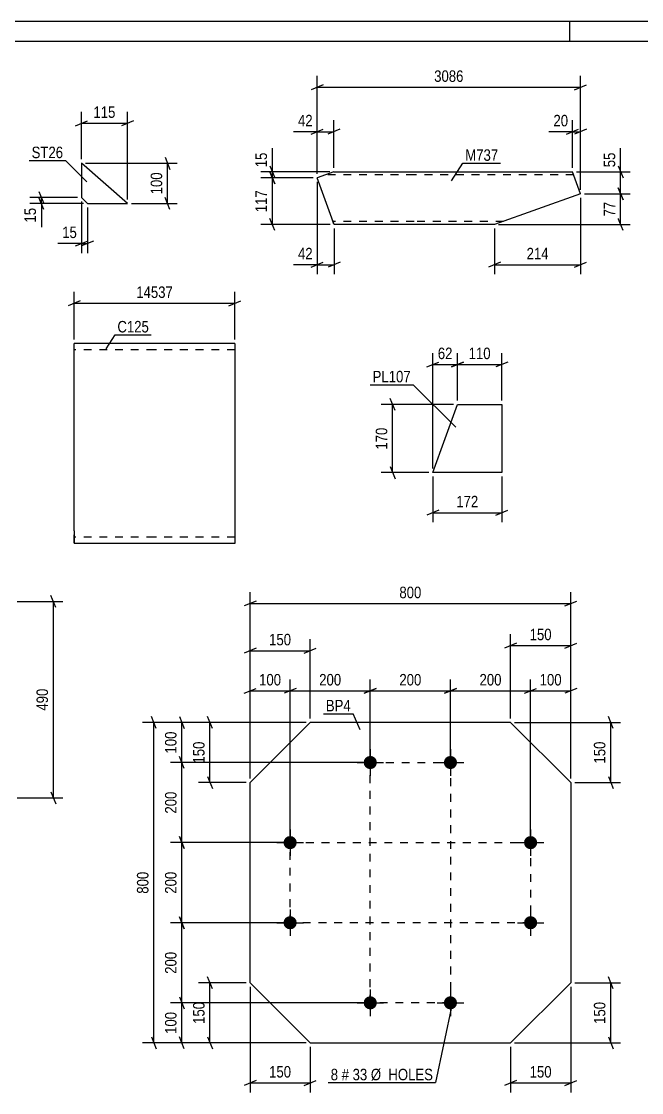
# Model space of a CAD drawing. Header units: millimetres. Extents: x 0 to 594, y 0 to 420.
# Drawn here: x 247.1 to 401.9, y 152.6 to 420 of the extents above; entities that cross this region are included whole.
import ezdxf

# ---------------------------------------------------------------- set-up
doc = ezdxf.new("R2010")
doc.units = ezdxf.units.MM
doc.linetypes.add('DXK_LINE_DOT2', pattern=[3.9198, 1.9599, -1.9599])
doc.styles.add('Arial Narrow', font='ARIALN.TTF', dxfattribs={"height": 0.2})

# ---------------------------------------------------------------- blocks, each defined once
blk = doc.blocks.new('Unknown-284930103-1131 - 20256')
at = {"color": 5, "linetype": 'Continuous'}
for p, q in [((594, 420), (0, 420)), ((384, 415), (384, 420)), ((589, 415), (5, 415))]:
    blk.add_line(p, q, dxfattribs=at)
blk = doc.blocks.new('Part-284930103-3338 - 3322')
at = {"color": 2, "linetype": 'Continuous'}
for p, q in [((304.18, 229.97), (319.18, 244.97)), ((369.18, 244.97), (319.18, 244.97)), ((369.18, 244.97), (384.18, 229.97)), ((304.18, 179.97), (304.18, 229.97)), ((384.18, 229.97), (384.18, 179.97)), ((304.18, 179.97), (319.18, 164.97)), ((384.18, 179.97), (369.18, 164.97)), ((319.18, 164.97), (369.18, 164.97))]:
    blk.add_line(p, q, dxfattribs=at)
blk = doc.blocks.new('Bolt-284930103-3371 - 3322')
at = {"linetype": 'Continuous'}
for points in [[(334.18, 236.62, -1), (334.18, 233.32, -1)], [(354.18, 236.62, -1), (354.18, 233.32, -1)], [(314.18, 216.62, -1), (314.18, 213.32, -1)], [(374.18, 216.62, -1), (374.18, 213.32, -1)], [(314.18, 196.62, -1), (314.18, 193.32, -1)], [(374.18, 196.62, -1), (374.18, 193.32, -1)], [(334.18, 176.62, -1), (334.18, 173.32, -1)], [(354.18, 176.62, -1), (354.18, 173.32, -1)]]:
    blk.add_hatch(color=1, dxfattribs=at).paths.add_polyline_path(points)
at = {"color": 1, "linetype": 'Continuous'}
for p, q in [((334.18, 238.27), (334.18, 231.67)), ((354.18, 238.27), (354.18, 231.67)), ((330.88, 234.97), (337.48, 234.97)), ((350.88, 234.97), (357.48, 234.97)), ((314.18, 218.27), (314.18, 211.67)), ((374.18, 218.27), (374.18, 211.67)), ((310.88, 214.97), (317.48, 214.97)), ((370.88, 214.97), (377.48, 214.97)), ((314.18, 198.27), (314.18, 191.67)), ((374.18, 198.27), (374.18, 191.67)), ((310.88, 194.97), (317.48, 194.97)), ((370.88, 194.97), (377.48, 194.97)), ((334.18, 178.27), (334.18, 171.67)), ((354.18, 178.27), (354.18, 171.67)), ((330.88, 174.97), (337.48, 174.97)), ((350.88, 174.97), (357.48, 174.97))]:
    blk.add_line(p, q, dxfattribs=at)
blk = doc.blocks.new('Part-284930103-8645 - 8637')
at = {"color": 2, "linetype": 'Continuous'}
for p, q in [((280.31, 339.62), (260.31, 339.62)), ((260.31, 292.82), (260.31, 339.62)), ((300.41, 339.62), (280.41, 339.62)), ((300.41, 339.62), (300.41, 289.62)), ((260.31, 292.82), (260.31, 289.62)), ((280.31, 289.62), (260.31, 289.62)), ((300.41, 289.62), (280.41, 289.62))]:
    blk.add_line(p, q, dxfattribs=at)
at = {"color": 7, "linetype": 'DXK_LINE_DOT2'}
for p, q in [((280.31, 338.02), (260.31, 338.02)), ((300.41, 338.02), (280.41, 338.02)), ((260.31, 289.86), (260.31, 292.82)), ((280.31, 291.22), (260.31, 291.22)), ((300.41, 291.22), (280.41, 291.22))]:
    blk.add_line(p, q, dxfattribs=at)
blk = doc.blocks.new('Part-284930103-1346 - 1330')
at = {"color": 2, "linetype": 'Continuous'}
for p, q in [((325.11, 382.46), (320.93, 380.95)), ((325.11, 382.46), (345.11, 382.46)), ((345.21, 382.46), (384.66, 382.46)), ((386.64, 376.99), (384.66, 382.46)), ((324.56, 370.86), (320.93, 380.95)), ((386.64, 376.99), (365.21, 369.26)), ((325.14, 369.26), (324.56, 370.86)), ((345.11, 369.26), (325.14, 369.26)), ((365.21, 369.26), (345.21, 369.26))]:
    blk.add_line(p, q, dxfattribs=at)
at = {"color": 7, "linetype": 'DXK_LINE_DOT2'}
for p, q in [((320.96, 380.86), (320.93, 380.95)), ((320.96, 380.86), (320.93, 380.95)), ((345.11, 381.66), (322.9, 381.66)), ((384.95, 381.66), (345.21, 381.66)), ((325.1, 369.39), (324.56, 370.86)), ((345.11, 370.06), (324.85, 370.06)), ((367.43, 370.06), (345.21, 370.06))]:
    blk.add_line(p, q, dxfattribs=at)
blk = doc.blocks.new('Part-284930103-1281 - 1265')
at = {"color": 2, "linetype": 'Continuous'}
for p, q in [((262.11, 384.57), (262.11, 376.07)), ((273.61, 374.57), (262.11, 384.57)), ((262.11, 376.07), (263.61, 374.57)), ((263.61, 374.57), (273.61, 374.57))]:
    blk.add_line(p, q, dxfattribs=at)
blk = doc.blocks.new('Part-284930103-2610 - 2594')
at = {"color": 2, "linetype": 'Continuous'}
for p, q in [((349.76, 307.34), (355.95, 324.34)), ((355.95, 324.34), (366.98, 324.34)), ((366.98, 324.34), (366.98, 307.34)), ((366.98, 307.34), (349.76, 307.34))]:
    blk.add_line(p, q, dxfattribs=at)
blk = doc.blocks.new('Rectangle-284930103-13675 - 3322')
at = {"color": 1, "linetype": 'DXK_LINE_DOT2'}
blk.add_lwpolyline([(334.18, 234.97), (354.18, 234.97), (354.18, 174.97), (334.18, 174.97), (334.18, 234.97)], close=True, dxfattribs=at)
blk = doc.blocks.new('Rectangle-284930103-13685 - 3322')
at = {"color": 1, "linetype": 'DXK_LINE_DOT2'}
blk.add_lwpolyline([(314.18, 214.97), (374.18, 214.97), (374.18, 194.97), (314.18, 194.97), (314.18, 214.97)], close=True, dxfattribs=at)
blk = doc.blocks.new('StraightDimension-284930103-3532 - 3322')
at = {"color": 7, "linetype": 'Continuous'}
for p, q in [((314.18, 215.97), (314.18, 255.71)), ((334.18, 235.97), (334.18, 255.71)), ((315.68, 253.46), (312.68, 252.26)), ((314.18, 252.86), (334.18, 252.86)), ((332.68, 252.26), (335.68, 253.46))]:
    blk.add_line(p, q, dxfattribs=at)
at = {"color": 0}
blk.add_wipeout([(327.52, 253.61), (327.52, 257.81), (320.84, 257.81), (320.84, 253.61)], dxfattribs=at)
at = {"color": 3, "style": 'Arial Narrow'}
blk.add_text('200', height=2.863, dxfattribs=at).set_placement((321.44, 254.21))
blk = doc.blocks.new('StraightDimension-284930103-3530 - 3322')
at = {"color": 7, "linetype": 'Continuous'}
for p, q in [((334.18, 235.97), (334.18, 255.71)), ((354.18, 235.97), (354.18, 255.71)), ((335.68, 253.46), (332.68, 252.26)), ((334.18, 252.86), (354.18, 252.86)), ((352.68, 252.26), (355.68, 253.46))]:
    blk.add_line(p, q, dxfattribs=at)
at = {"color": 0}
blk.add_wipeout([(347.52, 253.61), (347.52, 257.81), (340.84, 257.81), (340.84, 253.61)], dxfattribs=at)
at = {"color": 3, "style": 'Arial Narrow'}
blk.add_text('200', height=2.863, dxfattribs=at).set_placement((341.44, 254.21))
blk = doc.blocks.new('StraightDimension-284930103-3583 - 3322')
at = {"color": 7, "linetype": 'Continuous'}
for p, q in [((280.78, 243.47), (279.58, 246.47)), ((318.18, 244.97), (277.33, 244.97)), ((280.18, 164.97), (280.18, 244.97)), ((279.58, 166.47), (280.78, 163.47)), ((318.18, 164.97), (277.33, 164.97))]:
    blk.add_line(p, q, dxfattribs=at)
at = {"color": 0}
blk.add_wipeout([(279.43, 208.31), (275.23, 208.31), (275.23, 201.62), (279.43, 201.62)], dxfattribs=at)
at = {"color": 3, "style": 'Arial Narrow'}
blk.add_text('800', height=2.863, rotation=90.0002, dxfattribs=at).set_placement((278.83, 202.22))
blk = doc.blocks.new('StraightDimension-284930103-3391 - 3322')
at = {"color": 7, "linetype": 'Continuous'}
for p, q in [((304.18, 178.97), (304.18, 152.57)), ((319.18, 163.97), (319.18, 152.57)), ((305.68, 155.57), (302.68, 154.37)), ((317.68, 154.37), (320.68, 155.57)), ((304.18, 154.97), (319.18, 154.97))]:
    blk.add_line(p, q, dxfattribs=at)
at = {"color": 0}
blk.add_wipeout([(315.02, 155.72), (315.02, 159.92), (308.34, 159.92), (308.34, 155.72)], dxfattribs=at)
at = {"color": 3, "style": 'Arial Narrow'}
blk.add_text('150', height=2.863, dxfattribs=at).set_placement((308.94, 156.32))
blk = doc.blocks.new('StraightDimension-284930103-3427 - 3322')
at = {"color": 7, "linetype": 'Continuous'}
for p, q in [((304.18, 230.97), (304.18, 265.73)), ((319.18, 245.97), (319.18, 265.73)), ((305.68, 263.48), (302.68, 262.28)), ((304.18, 262.88), (319.18, 262.88)), ((317.68, 262.28), (320.68, 263.48))]:
    blk.add_line(p, q, dxfattribs=at)
at = {"color": 0}
blk.add_wipeout([(315.02, 263.63), (315.02, 267.83), (308.34, 267.83), (308.34, 263.63)], dxfattribs=at)
at = {"color": 3, "style": 'Arial Narrow'}
blk.add_text('150', height=2.863, dxfattribs=at).set_placement((308.94, 264.23))
blk = doc.blocks.new('StraightDimension-284930103-3373 - 3322')
at = {"color": 7, "linetype": 'Continuous'}
for p, q in [((384.18, 178.97), (384.18, 152.57)), ((369.18, 163.97), (369.18, 152.57)), ((370.68, 155.57), (367.68, 154.37)), ((382.68, 154.37), (385.68, 155.57)), ((369.18, 154.97), (384.18, 154.97))]:
    blk.add_line(p, q, dxfattribs=at)
at = {"color": 0}
blk.add_wipeout([(380.02, 155.72), (380.02, 159.92), (373.34, 159.92), (373.34, 155.72)], dxfattribs=at)
at = {"color": 3, "style": 'Arial Narrow'}
blk.add_text('150', height=2.863, dxfattribs=at).set_placement((373.94, 156.32))
blk = doc.blocks.new('StraightDimension-284930103-3409 - 3322')
at = {"color": 7, "linetype": 'Continuous'}
for p, q in [((369.18, 245.97), (369.18, 267.01)), ((384.18, 230.97), (384.18, 267.01)), ((370.68, 264.76), (367.68, 263.56)), ((369.18, 264.16), (384.18, 264.16)), ((382.68, 263.56), (385.68, 264.76))]:
    blk.add_line(p, q, dxfattribs=at)
at = {"color": 0}
blk.add_wipeout([(380.02, 264.91), (380.02, 269.11), (373.34, 269.11), (373.34, 264.91)], dxfattribs=at)
at = {"color": 3, "style": 'Arial Narrow'}
blk.add_text('150', height=2.863, dxfattribs=at).set_placement((373.94, 265.51))
blk = doc.blocks.new('StraightDimension-284930103-3445 - 3322')
at = {"color": 7, "linetype": 'Continuous'}
for p, q in [((394.78, 243.47), (393.58, 246.47)), ((370.18, 244.97), (396.58, 244.97)), ((394.18, 229.97), (394.18, 244.97)), ((393.58, 231.47), (394.78, 228.47)), ((385.18, 229.97), (396.58, 229.97))]:
    blk.add_line(p, q, dxfattribs=at)
at = {"color": 0}
blk.add_wipeout([(393.43, 240.81), (389.23, 240.81), (389.23, 234.12), (393.43, 234.12)], dxfattribs=at)
at = {"color": 3, "style": 'Arial Narrow'}
blk.add_text('150', height=2.863, rotation=90.0002, dxfattribs=at).set_placement((392.83, 234.72))
blk = doc.blocks.new('StraightDimension-284930103-3528 - 3322')
at = {"color": 7, "linetype": 'Continuous'}
for p, q in [((354.18, 235.97), (354.18, 255.71)), ((374.18, 215.97), (374.18, 255.71)), ((355.68, 253.46), (352.68, 252.26)), ((354.18, 252.86), (374.18, 252.86)), ((372.68, 252.26), (375.68, 253.46))]:
    blk.add_line(p, q, dxfattribs=at)
at = {"color": 0}
blk.add_wipeout([(367.52, 253.61), (367.52, 257.81), (360.84, 257.81), (360.84, 253.61)], dxfattribs=at)
at = {"color": 3, "style": 'Arial Narrow'}
blk.add_text('200', height=2.863, dxfattribs=at).set_placement((361.44, 254.21))
blk = doc.blocks.new('StraightDimension-284930103-3464 - 3322')
at = {"color": 7, "linetype": 'Continuous'}
for p, q in [((385.18, 179.97), (396.58, 179.97)), ((394.78, 178.47), (393.58, 181.47)), ((394.18, 164.97), (394.18, 179.97)), ((393.58, 166.47), (394.78, 163.47)), ((370.18, 164.97), (396.58, 164.97))]:
    blk.add_line(p, q, dxfattribs=at)
at = {"color": 0}
blk.add_wipeout([(393.43, 175.81), (389.23, 175.81), (389.23, 169.12), (393.43, 169.12)], dxfattribs=at)
at = {"color": 3, "style": 'Arial Narrow'}
blk.add_text('150', height=2.863, rotation=90.0002, dxfattribs=at).set_placement((392.83, 169.72))
blk = doc.blocks.new('StraightDimension-284930103-3482 - 3322')
at = {"color": 7, "linetype": 'Continuous'}
for p, q in [((294.78, 243.47), (293.58, 246.47)), ((318.18, 244.97), (291.33, 244.97)), ((294.18, 229.97), (294.18, 244.97)), ((293.58, 231.47), (294.78, 228.47)), ((303.18, 229.97), (291.33, 229.97))]:
    blk.add_line(p, q, dxfattribs=at)
at = {"color": 0}
blk.add_wipeout([(293.43, 240.81), (289.23, 240.81), (289.23, 234.12), (293.43, 234.12)], dxfattribs=at)
at = {"color": 3, "style": 'Arial Narrow'}
blk.add_text('150', height=2.863, rotation=90.0002, dxfattribs=at).set_placement((292.83, 234.72))
blk = doc.blocks.new('StraightDimension-284930103-3500 - 3322')
at = {"color": 7, "linetype": 'Continuous'}
for p, q in [((303.18, 179.97), (291.33, 179.97)), ((294.78, 178.47), (293.58, 181.47)), ((294.18, 164.97), (294.18, 179.97)), ((293.58, 166.47), (294.78, 163.47)), ((318.18, 164.97), (291.33, 164.97))]:
    blk.add_line(p, q, dxfattribs=at)
at = {"color": 0}
blk.add_wipeout([(293.43, 175.81), (289.23, 175.81), (289.23, 169.12), (293.43, 169.12)], dxfattribs=at)
at = {"color": 3, "style": 'Arial Narrow'}
blk.add_text('150', height=2.863, rotation=90.0002, dxfattribs=at).set_placement((292.83, 169.72))
blk = doc.blocks.new('StraightDimension-284930103-3518 - 3322')
at = {"color": 7, "linetype": 'Continuous'}
for p, q in [((374.18, 215.97), (374.18, 255.71)), ((384.18, 230.97), (384.18, 255.71)), ((372.68, 252.26), (375.68, 253.46)), ((374.18, 252.86), (384.18, 252.86)), ((385.68, 253.46), (382.68, 252.26))]:
    blk.add_line(p, q, dxfattribs=at)
at = {"color": 0}
blk.add_wipeout([(382.52, 253.61), (382.52, 257.81), (375.84, 257.81), (375.84, 253.61)], dxfattribs=at)
at = {"color": 3, "style": 'Arial Narrow'}
blk.add_text('100', height=2.863, dxfattribs=at).set_placement((376.44, 254.21))
blk = doc.blocks.new('StraightDimension-284930103-3534 - 3322')
at = {"color": 7, "linetype": 'Continuous'}
for p, q in [((304.18, 230.97), (304.18, 255.71)), ((314.18, 215.97), (314.18, 255.71)), ((302.68, 252.26), (305.68, 253.46)), ((304.18, 252.86), (314.18, 252.86)), ((315.68, 253.46), (312.68, 252.26))]:
    blk.add_line(p, q, dxfattribs=at)
at = {"color": 0}
blk.add_wipeout([(312.52, 253.61), (312.52, 257.81), (305.84, 257.81), (305.84, 253.61)], dxfattribs=at)
at = {"color": 3, "style": 'Arial Narrow'}
blk.add_text('100', height=2.863, dxfattribs=at).set_placement((306.44, 254.21))
blk = doc.blocks.new('StraightDimension-284930103-3545 - 3322')
at = {"color": 7, "linetype": 'Continuous'}
for p, q in [((304.18, 230.97), (304.18, 277.5)), ((384.18, 230.97), (384.18, 277.5)), ((305.68, 275.25), (302.68, 274.05)), ((304.18, 274.65), (384.18, 274.65)), ((382.68, 274.05), (385.68, 275.25))]:
    blk.add_line(p, q, dxfattribs=at)
at = {"color": 0}
blk.add_wipeout([(347.52, 275.4), (347.52, 279.6), (340.84, 279.6), (340.84, 275.4)], dxfattribs=at)
at = {"color": 3, "style": 'Arial Narrow'}
blk.add_text('800', height=2.863, dxfattribs=at).set_placement((341.44, 276))
blk = doc.blocks.new('StraightDimension-284930103-3556 - 3322')
at = {"color": 7, "linetype": 'Continuous'}
for p, q in [((287.78, 193.47), (286.58, 196.47)), ((313.18, 194.97), (284.33, 194.97)), ((287.18, 174.97), (287.18, 194.97)), ((333.18, 174.97), (284.33, 174.97)), ((286.58, 176.47), (287.78, 173.47))]:
    blk.add_line(p, q, dxfattribs=at)
at = {"color": 0}
blk.add_wipeout([(286.43, 188.31), (282.23, 188.31), (282.23, 181.62), (286.43, 181.62)], dxfattribs=at)
at = {"color": 3, "style": 'Arial Narrow'}
blk.add_text('200', height=2.863, rotation=90.0002, dxfattribs=at).set_placement((285.83, 182.22))
blk = doc.blocks.new('StraightDimension-284930103-3558 - 3322')
at = {"color": 7, "linetype": 'Continuous'}
for p, q in [((333.18, 174.97), (284.33, 174.97)), ((286.58, 176.47), (287.78, 173.47)), ((287.18, 164.97), (287.18, 174.97)), ((287.78, 163.47), (286.58, 166.47)), ((318.18, 164.97), (284.33, 164.97))]:
    blk.add_line(p, q, dxfattribs=at)
at = {"color": 0}
blk.add_wipeout([(286.43, 173.31), (282.23, 173.31), (282.23, 166.62), (286.43, 166.62)], dxfattribs=at)
at = {"color": 3, "style": 'Arial Narrow'}
blk.add_text('100', height=2.863, rotation=90.0002, dxfattribs=at).set_placement((285.83, 167.22))
blk = doc.blocks.new('StraightDimension-284930103-3568 - 3322')
at = {"color": 7, "linetype": 'Continuous'}
for p, q in [((313.18, 214.97), (284.33, 214.97)), ((287.78, 213.47), (286.58, 216.47)), ((287.18, 194.97), (287.18, 214.97)), ((286.58, 196.47), (287.78, 193.47)), ((313.18, 194.97), (284.33, 194.97))]:
    blk.add_line(p, q, dxfattribs=at)
at = {"color": 0}
blk.add_wipeout([(286.43, 208.31), (282.23, 208.31), (282.23, 201.62), (286.43, 201.62)], dxfattribs=at)
at = {"color": 3, "style": 'Arial Narrow'}
blk.add_text('200', height=2.863, rotation=90.0002, dxfattribs=at).set_placement((285.83, 202.22))
blk = doc.blocks.new('StraightDimension-284930103-3570 - 3322')
at = {"color": 7, "linetype": 'Continuous'}
for p, q in [((287.78, 233.47), (286.58, 236.47)), ((333.18, 234.97), (284.33, 234.97)), ((287.18, 214.97), (287.18, 234.97)), ((313.18, 214.97), (284.33, 214.97)), ((286.58, 216.47), (287.78, 213.47))]:
    blk.add_line(p, q, dxfattribs=at)
at = {"color": 0}
blk.add_wipeout([(286.43, 228.31), (282.23, 228.31), (282.23, 221.62), (286.43, 221.62)], dxfattribs=at)
at = {"color": 3, "style": 'Arial Narrow'}
blk.add_text('200', height=2.863, rotation=90.0002, dxfattribs=at).set_placement((285.83, 222.22))
blk = doc.blocks.new('StraightDimension-284930103-3572 - 3322')
at = {"color": 7, "linetype": 'Continuous'}
for p, q in [((286.58, 246.47), (287.78, 243.47)), ((318.18, 244.97), (284.33, 244.97)), ((287.18, 234.97), (287.18, 244.97)), ((287.78, 233.47), (286.58, 236.47)), ((333.18, 234.97), (284.33, 234.97))]:
    blk.add_line(p, q, dxfattribs=at)
at = {"color": 0}
blk.add_wipeout([(286.43, 243.31), (282.23, 243.31), (282.23, 236.62), (286.43, 236.62)], dxfattribs=at)
at = {"color": 3, "style": 'Arial Narrow'}
blk.add_text('100', height=2.863, rotation=90.0002, dxfattribs=at).set_placement((285.83, 237.22))
blk = doc.blocks.new('StraightDimension-284930103-8648 - 8637')
at = {"color": 7, "linetype": 'Continuous'}
for p, q in [((260.31, 340.62), (260.31, 352.47)), ((300.41, 340.62), (300.41, 352.47)), ((261.81, 350.22), (258.81, 349.02)), ((260.31, 349.62), (300.41, 349.62)), ((298.91, 349.02), (301.91, 350.22))]:
    blk.add_line(p, q, dxfattribs=at)
at = {"color": 0}
blk.add_wipeout([(285.53, 350.37), (285.53, 354.57), (275.19, 354.57), (275.19, 350.37)], dxfattribs=at)
at = {"color": 3, "style": 'Arial Narrow'}
blk.add_text('14537', height=2.863, dxfattribs=at).set_placement((275.79, 350.97))
blk = doc.blocks.new('StraightDimension-284930103-1450 - 1330')
at = {"color": 7, "linetype": 'Continuous'}
for p, q in [((396.04, 378.49), (397.24, 375.49)), ((387.64, 376.99), (399.04, 376.99)), ((396.64, 369.26), (396.64, 376.99)), ((366.21, 369.26), (399.04, 369.26)), ((397.24, 367.76), (396.04, 370.76))]:
    blk.add_line(p, q, dxfattribs=at)
at = {"color": 0}
blk.add_wipeout([(395.89, 375.55), (391.69, 375.55), (391.69, 370.7), (395.89, 370.7)], dxfattribs=at)
at = {"color": 3, "style": 'Arial Narrow'}
blk.add_text('77', height=2.863, rotation=90.0002, dxfattribs=at).set_placement((395.29, 371.3))
blk = doc.blocks.new('StraightDimension-284930103-1373 - 1330')
at = {"color": 7, "linetype": 'Continuous'}
for p, q in [((320.93, 379.95), (320.93, 356.86)), ((325.14, 368.26), (325.14, 356.86)), ((319.43, 358.66), (322.43, 359.86)), ((320.93, 359.26), (325.14, 359.26)), ((326.64, 359.86), (323.64, 358.66))]:
    blk.add_line(p, q, dxfattribs=at)
at = {"color": 0}
blk.add_wipeout([(320.4, 360.01), (320.4, 364.21), (315.54, 364.21), (315.54, 360.01)], dxfattribs=at)
at = {"color": 7, "linetype": 'Continuous'}
blk.add_line((320.93, 359.26), (315.02, 359.26), dxfattribs=at)
blk.add_line((320.93, 359.26), (315.02, 359.26), dxfattribs=at)
at = {"color": 3, "style": 'Arial Narrow'}
blk.add_text('42', height=2.863, dxfattribs=at).set_placement((316.14, 360.61))
blk = doc.blocks.new('StraightDimension-284930103-1349 - 1330')
at = {"color": 7, "linetype": 'Continuous'}
for p, q in [((386.64, 375.99), (386.64, 356.86)), ((365.21, 368.26), (365.21, 356.86)), ((366.71, 359.86), (363.71, 358.66)), ((365.21, 359.26), (386.64, 359.26)), ((385.14, 358.66), (388.14, 359.86))]:
    blk.add_line(p, q, dxfattribs=at)
at = {"color": 0}
blk.add_wipeout([(379.27, 360.01), (379.27, 364.21), (372.58, 364.21), (372.58, 360.01)], dxfattribs=at)
at = {"color": 3, "style": 'Arial Narrow'}
blk.add_text('214', height=2.863, dxfattribs=at).set_placement((373.18, 360.61))
blk = doc.blocks.new('StraightDimension-284930103-1449 - 1330')
at = {"color": 7, "linetype": 'Continuous'}
for p, q in [((385.66, 382.46), (399.04, 382.46)), ((396.04, 383.96), (397.24, 380.96)), ((396.64, 376.99), (396.64, 382.46)), ((397.24, 375.49), (396.04, 378.49)), ((387.64, 376.99), (399.04, 376.99))]:
    blk.add_line(p, q, dxfattribs=at)
at = {"color": 0}
blk.add_wipeout([(395.89, 387.84), (391.69, 387.84), (391.69, 382.99), (395.89, 382.99)], dxfattribs=at)
at = {"color": 7, "linetype": 'Continuous'}
blk.add_line((396.64, 382.46), (396.64, 388.37), dxfattribs=at)
blk.add_line((396.64, 382.46), (396.64, 388.37), dxfattribs=at)
at = {"color": 3, "style": 'Arial Narrow'}
blk.add_text('55', height=2.863, rotation=90.0002, dxfattribs=at).set_placement((395.29, 383.59))
blk = doc.blocks.new('StraightDimension-284930103-1393 - 1330')
at = {"color": 7, "linetype": 'Continuous'}
for p, q in [((384.66, 383.46), (384.66, 395.31)), ((386.64, 377.99), (386.64, 395.31)), ((383.16, 391.86), (386.16, 393.06)), ((384.66, 392.46), (386.64, 392.46)), ((388.14, 393.06), (385.14, 391.86))]:
    blk.add_line(p, q, dxfattribs=at)
at = {"color": 0}
blk.add_wipeout([(384.14, 393.21), (384.14, 397.41), (379.28, 397.41), (379.28, 393.21)], dxfattribs=at)
at = {"color": 7, "linetype": 'Continuous'}
blk.add_line((384.66, 392.46), (378.75, 392.46), dxfattribs=at)
blk.add_line((384.66, 392.46), (378.75, 392.46), dxfattribs=at)
at = {"color": 3, "style": 'Arial Narrow'}
blk.add_text('20', height=2.863, dxfattribs=at).set_placement((379.88, 393.81))
blk = doc.blocks.new('StraightDimension-284930103-1407 - 1330')
at = {"color": 7, "linetype": 'Continuous'}
for p, q in [((320.93, 381.95), (320.93, 395.31)), ((325.11, 383.46), (325.11, 395.31)), ((319.43, 391.86), (322.43, 393.06)), ((320.93, 392.46), (325.11, 392.46)), ((326.61, 393.06), (323.61, 391.86))]:
    blk.add_line(p, q, dxfattribs=at)
at = {"color": 0}
blk.add_wipeout([(320.4, 393.21), (320.4, 397.41), (315.54, 397.41), (315.54, 393.21)], dxfattribs=at)
at = {"color": 7, "linetype": 'Continuous'}
blk.add_line((320.93, 392.46), (315.02, 392.46), dxfattribs=at)
blk.add_line((320.93, 392.46), (315.02, 392.46), dxfattribs=at)
at = {"color": 3, "style": 'Arial Narrow'}
blk.add_text('42', height=2.863, dxfattribs=at).set_placement((316.14, 393.81))
blk = doc.blocks.new('StraightDimension-284930103-1483 - 1330')
at = {"color": 7, "linetype": 'Continuous'}
for p, q in [((322.43, 404.16), (319.43, 402.96)), ((320.93, 381.95), (320.93, 406.41)), ((385.14, 402.96), (388.14, 404.16)), ((386.64, 377.99), (386.64, 406.41)), ((320.93, 403.56), (386.64, 403.56))]:
    blk.add_line(p, q, dxfattribs=at)
at = {"color": 0}
blk.add_wipeout([(358.04, 404.31), (358.04, 408.51), (349.52, 408.51), (349.52, 404.31)], dxfattribs=at)
at = {"color": 3, "style": 'Arial Narrow'}
blk.add_text('3086', height=2.863, dxfattribs=at).set_placement((350.12, 404.91))
blk = doc.blocks.new('StraightDimension-284930103-12871 - 1330')
at = {"color": 7, "linetype": 'Continuous'}
for p, q in [((324.11, 382.46), (306.9, 382.46)), ((309.15, 383.96), (310.35, 380.96)), ((310.35, 379.45), (309.15, 382.45)), ((309.75, 380.95), (309.75, 382.46)), ((319.93, 380.95), (306.9, 380.95))]:
    blk.add_line(p, q, dxfattribs=at)
at = {"color": 0}
blk.add_wipeout([(309, 387.84), (304.8, 387.84), (304.8, 382.99), (309, 382.99)], dxfattribs=at)
at = {"color": 7, "linetype": 'Continuous'}
blk.add_line((309.75, 382.46), (309.75, 388.37), dxfattribs=at)
blk.add_line((309.75, 382.46), (309.75, 388.37), dxfattribs=at)
at = {"color": 3, "style": 'Arial Narrow'}
blk.add_text('15', height=2.863, rotation=90.0002, dxfattribs=at).set_placement((308.4, 383.59))
blk = doc.blocks.new('StraightDimension-284930103-12872 - 1330')
at = {"color": 7, "linetype": 'Continuous'}
for p, q in [((309.15, 382.45), (310.35, 379.45)), ((319.93, 380.95), (306.9, 380.95)), ((309.75, 369.26), (309.75, 380.95)), ((324.14, 369.26), (306.9, 369.26)), ((310.35, 367.76), (309.15, 370.76))]:
    blk.add_line(p, q, dxfattribs=at)
at = {"color": 0}
blk.add_wipeout([(309, 378.45), (304.8, 378.45), (304.8, 371.77), (309, 371.77)], dxfattribs=at)
at = {"color": 3, "style": 'Arial Narrow'}
blk.add_text('117', height=2.863, rotation=90.0002, dxfattribs=at).set_placement((308.4, 372.37))
blk = doc.blocks.new('StraightDimension-284930103-1318 - 1265')
at = {"color": 7, "linetype": 'Continuous'}
for p, q in [((283.01, 386.07), (284.21, 383.07)), ((263.11, 384.57), (286.01, 384.57)), ((283.61, 374.57), (283.61, 384.57)), ((274.61, 374.57), (286.01, 374.57)), ((284.21, 373.07), (283.01, 376.07))]:
    blk.add_line(p, q, dxfattribs=at)
at = {"color": 0}
blk.add_wipeout([(282.86, 382.92), (278.66, 382.92), (278.66, 376.23), (282.86, 376.23)], dxfattribs=at)
at = {"color": 3, "style": 'Arial Narrow'}
blk.add_text('100', height=2.863, rotation=90.0002, dxfattribs=at).set_placement((282.26, 376.83))
blk = doc.blocks.new('StraightDimension-284930103-1307 - 1265')
at = {"color": 7, "linetype": 'Continuous'}
for p, q in [((251.51, 377.57), (252.71, 374.57)), ((261.11, 376.07), (249.26, 376.07)), ((262.61, 374.57), (249.26, 374.57)), ((252.71, 373.07), (251.51, 376.07)), ((252.11, 374.57), (252.11, 376.07))]:
    blk.add_line(p, q, dxfattribs=at)
at = {"color": 0}
blk.add_wipeout([(251.36, 374.05), (247.16, 374.05), (247.16, 369.19), (251.36, 369.19)], dxfattribs=at)
at = {"color": 7, "linetype": 'Continuous'}
blk.add_line((252.11, 374.57), (252.11, 368.67), dxfattribs=at)
blk.add_line((252.11, 374.57), (252.11, 368.67), dxfattribs=at)
at = {"color": 3, "style": 'Arial Narrow'}
blk.add_text('15', height=2.863, rotation=90.0002, dxfattribs=at).set_placement((250.76, 369.79))
blk = doc.blocks.new('StraightDimension-284930103-1299 - 1265')
at = {"color": 7, "linetype": 'Continuous'}
for p, q in [((262.11, 385.57), (262.11, 397.42)), ((273.61, 375.57), (273.61, 397.42)), ((260.61, 393.97), (263.61, 395.17)), ((262.11, 394.57), (273.61, 394.57)), ((275.11, 395.17), (272.11, 393.97))]:
    blk.add_line(p, q, dxfattribs=at)
at = {"color": 0}
blk.add_wipeout([(271.2, 395.32), (271.2, 399.52), (264.51, 399.52), (264.51, 395.32)], dxfattribs=at)
at = {"color": 3, "style": 'Arial Narrow'}
blk.add_text('115', height=2.863, dxfattribs=at).set_placement((265.11, 395.92))
blk = doc.blocks.new('StraightDimension-284930103-1283 - 1265')
at = {"color": 7, "linetype": 'Continuous'}
for p, q in [((262.11, 375.07), (262.11, 362.17)), ((263.61, 373.57), (263.61, 362.17)), ((260.61, 363.97), (263.61, 365.17)), ((265.11, 365.17), (262.11, 363.97)), ((262.11, 364.57), (263.61, 364.57))]:
    blk.add_line(p, q, dxfattribs=at)
at = {"color": 0}
blk.add_wipeout([(261.58, 365.32), (261.58, 369.52), (256.72, 369.52), (256.72, 365.32)], dxfattribs=at)
at = {"color": 7, "linetype": 'Continuous'}
blk.add_line((262.11, 364.57), (256.2, 364.57), dxfattribs=at)
blk.add_line((262.11, 364.57), (256.2, 364.57), dxfattribs=at)
at = {"color": 3, "style": 'Arial Narrow'}
blk.add_text('15', height=2.863, dxfattribs=at).set_placement((257.32, 365.92))
blk = doc.blocks.new('StraightDimension-284930103-2884 - 2854')
at = {"color": 7, "linetype": 'Continuous'}
for p, q in [((255.71, 273.68), (254.51, 276.68)), ((246.11, 275.18), (257.51, 275.18)), ((255.11, 226.18), (255.11, 275.18)), ((254.51, 227.68), (255.71, 224.68)), ((246.11, 226.18), (257.51, 226.18))]:
    blk.add_line(p, q, dxfattribs=at)
at = {"color": 0}
blk.add_wipeout([(254.36, 254.02), (250.16, 254.02), (250.16, 247.33), (254.36, 247.33)], dxfattribs=at)
at = {"color": 3, "style": 'Arial Narrow'}
blk.add_text('490', height=2.863, rotation=90.0002, dxfattribs=at).set_placement((253.76, 247.93))
blk = doc.blocks.new('StraightDimension-284930103-2658 - 2594')
at = {"color": 7, "linetype": 'Continuous'}
for p, q in [((354.95, 324.34), (336.91, 324.34)), ((340.36, 322.84), (339.16, 325.84)), ((339.76, 307.34), (339.76, 324.34)), ((339.16, 308.84), (340.36, 305.84)), ((348.76, 307.34), (336.91, 307.34))]:
    blk.add_line(p, q, dxfattribs=at)
at = {"color": 0}
blk.add_wipeout([(339.01, 319.18), (334.81, 319.18), (334.81, 312.49), (339.01, 312.49)], dxfattribs=at)
at = {"color": 3, "style": 'Arial Narrow'}
blk.add_text('170', height=2.863, rotation=90.0002, dxfattribs=at).set_placement((338.41, 313.09))
blk = doc.blocks.new('StraightDimension-284930103-2612 - 2594')
at = {"color": 7, "linetype": 'Continuous'}
for p, q in [((349.76, 306.34), (349.76, 294.94)), ((366.98, 306.34), (366.98, 294.94)), ((351.26, 297.94), (348.26, 296.74)), ((349.76, 297.34), (366.98, 297.34)), ((365.48, 296.74), (368.48, 297.94))]:
    blk.add_line(p, q, dxfattribs=at)
at = {"color": 0}
blk.add_wipeout([(361.71, 298.09), (361.71, 302.29), (355.03, 302.29), (355.03, 298.09)], dxfattribs=at)
at = {"color": 3, "style": 'Arial Narrow'}
blk.add_text('172', height=2.863, dxfattribs=at).set_placement((355.63, 298.69))
blk = doc.blocks.new('StraightDimension-284930103-2623 - 2594')
at = {"color": 7, "linetype": 'Continuous'}
for p, q in [((355.95, 325.34), (355.95, 337.19)), ((366.98, 325.34), (366.98, 337.19)), ((354.45, 333.74), (357.45, 334.94)), ((355.95, 334.34), (366.98, 334.34)), ((368.48, 334.94), (365.48, 333.74))]:
    blk.add_line(p, q, dxfattribs=at)
at = {"color": 0}
blk.add_wipeout([(364.81, 335.09), (364.81, 339.29), (358.12, 339.29), (358.12, 335.09)], dxfattribs=at)
at = {"color": 3, "style": 'Arial Narrow'}
blk.add_text('110', height=2.863, dxfattribs=at).set_placement((358.72, 335.69))
blk = doc.blocks.new('StraightDimension-284930103-2640 - 2594')
at = {"color": 7, "linetype": 'Continuous'}
for p, q in [((349.76, 308.34), (349.76, 337.19)), ((355.95, 325.34), (355.95, 337.19)), ((348.26, 333.74), (351.26, 334.94)), ((349.76, 334.34), (355.95, 334.34)), ((357.45, 334.94), (354.45, 333.74))]:
    blk.add_line(p, q, dxfattribs=at)
at = {"color": 0}
blk.add_wipeout([(355.28, 335.09), (355.28, 339.29), (350.43, 339.29), (350.43, 335.09)], dxfattribs=at)
at = {"color": 3, "style": 'Arial Narrow'}
blk.add_text('62', height=2.863, dxfattribs=at).set_placement((351.03, 335.69))
blk = doc.blocks.new('Mark-284930103-3334 - 3322')
at = {"color": 0}
blk.add_wipeout([(329.3, 247.75), (329.3, 250.75), (323.09, 250.75), (323.09, 247.75)], dxfattribs=at)
blk.add_wipeout([(329.3, 247.75), (329.3, 250.75), (323.09, 250.75), (323.09, 247.75)], dxfattribs=at)
at = {"color": 30, "linetype": 'Continuous'}
for p in [(322.49, 247.15), (331.66, 243.09)]:
    blk.add_line(p, (329.9, 247.15), dxfattribs=at)
at = {"color": 3, "style": 'Arial Narrow'}
blk.add_text('BP4', height=2.863, dxfattribs=at).set_placement((323.09, 247.75))
blk = doc.blocks.new('Mark-284930103-3367 - 3322')
at = {"color": 0}
blk.add_wipeout([(326.14, 155.64), (326.14, 158.64), (324.31, 158.64), (324.31, 155.64)], dxfattribs=at)
blk.add_wipeout([(326.14, 155.64), (326.14, 158.64), (324.31, 158.64), (324.31, 155.64)], dxfattribs=at)
blk.add_wipeout([(328.87, 155.64), (328.87, 158.64), (327.04, 158.64), (327.04, 155.64)], dxfattribs=at)
blk.add_wipeout([(328.87, 155.64), (328.87, 158.64), (327.04, 158.64), (327.04, 155.64)], dxfattribs=at)
at = {"color": 3, "style": 'Arial Narrow'}
blk.add_text('8', height=2.86, dxfattribs=at).set_placement((324.31, 155.64))
at = {"color": 0}
blk.add_wipeout([(333.42, 155.64), (333.42, 158.64), (329.77, 158.64), (329.77, 155.64)], dxfattribs=at)
blk.add_wipeout([(333.42, 155.64), (333.42, 158.64), (329.77, 158.64), (329.77, 155.64)], dxfattribs=at)
at = {"color": 3, "style": 'Arial Narrow'}
blk.add_text('#', height=2.86, dxfattribs=at).set_placement((327.04, 155.64))
at = {"color": 0}
blk.add_wipeout([(349.85, 155.64), (349.85, 158.64), (334.32, 158.64), (334.32, 155.64)], dxfattribs=at)
blk.add_wipeout([(349.85, 155.64), (349.85, 158.64), (334.32, 158.64), (334.32, 155.64)], dxfattribs=at)
at = {"color": 7, "linetype": 'Continuous'}
for p in [(354.57, 174.75), (323.71, 155.04)]:
    blk.add_line(p, (350.45, 155.04), dxfattribs=at)
at = {"color": 3, "style": 'Arial Narrow'}
for s, p in [('33', (329.77, 155.64)), ('Ø  HOLES', (334.32, 155.64))]:
    blk.add_text(s, height=2.863, dxfattribs=at).set_placement(p)
blk = doc.blocks.new('Mark-284930103-8641 - 8637')
at = {"color": 0}
blk.add_wipeout([(278.94, 342.35), (278.94, 345.35), (271.09, 345.35), (271.09, 342.35)], dxfattribs=at)
blk.add_wipeout([(278.94, 342.35), (278.94, 345.35), (271.09, 345.35), (271.09, 342.35)], dxfattribs=at)
at = {"color": 30, "linetype": 'Continuous'}
for p, q in [((268.28, 338.26), (270.49, 341.75)), ((270.49, 341.75), (279.54, 341.75))]:
    blk.add_line(p, q, dxfattribs=at)
at = {"color": 3, "style": 'Arial Narrow'}
blk.add_text('C125', height=2.863, dxfattribs=at).set_placement((271.09, 342.35))
blk = doc.blocks.new('Mark-284930103-1342 - 1330')
at = {"color": 0}
blk.add_wipeout([(366.11, 385.2), (366.11, 388.2), (357.88, 388.2), (357.88, 385.2)], dxfattribs=at)
blk.add_wipeout([(366.11, 385.2), (366.11, 388.2), (357.88, 388.2), (357.88, 385.2)], dxfattribs=at)
at = {"color": 30, "linetype": 'Continuous'}
for p, q in [((354.45, 380.19), (357.28, 384.6)), ((357.28, 384.6), (366.71, 384.6))]:
    blk.add_line(p, q, dxfattribs=at)
at = {"color": 3, "style": 'Arial Narrow'}
blk.add_text('M737', height=2.863, dxfattribs=at).set_placement((357.88, 385.2))
blk = doc.blocks.new('Mark-284930103-1277 - 1265')
at = {"color": 0}
blk.add_wipeout([(257.54, 385.86), (257.54, 388.86), (249.69, 388.86), (249.69, 385.86)], dxfattribs=at)
blk.add_wipeout([(257.54, 385.86), (257.54, 388.86), (249.69, 388.86), (249.69, 385.86)], dxfattribs=at)
at = {"color": 30, "linetype": 'Continuous'}
for p in [(249.09, 385.26), (263.43, 379.96)]:
    blk.add_line(p, (258.14, 385.26), dxfattribs=at)
at = {"color": 3, "style": 'Arial Narrow'}
blk.add_text('ST26', height=2.863, dxfattribs=at).set_placement((249.69, 385.86))
blk = doc.blocks.new('Mark-284930103-2606 - 2594')
at = {"color": 0}
blk.add_wipeout([(344.28, 329.89), (344.28, 332.89), (334.77, 332.89), (334.77, 329.89)], dxfattribs=at)
blk.add_wipeout([(344.28, 329.89), (344.28, 332.89), (334.77, 332.89), (334.77, 329.89)], dxfattribs=at)
at = {"color": 30, "linetype": 'Continuous'}
for p in [(334.17, 329.29), (355.49, 318.69)]:
    blk.add_line(p, (344.88, 329.29), dxfattribs=at)
at = {"color": 3, "style": 'Arial Narrow'}
blk.add_text('PL107', height=2.863, dxfattribs=at).set_placement((334.77, 329.89))

msp = doc.modelspace()

# ---------------------------------------------------------------- block references
for name in ['Unknown-284930103-1131 - 20256', 'Part-284930103-1281 - 1265', 'Part-284930103-1346 - 1330', 'Part-284930103-8645 - 8637', 'Part-284930103-2610 - 2594', 'Part-284930103-3338 - 3322', 'Bolt-284930103-3371 - 3322', 'Rectangle-284930103-13675 - 3322', 'Rectangle-284930103-13685 - 3322']:
    msp.add_blockref(name, (0, 0))

# ---------------------------------------------------------------- next in the draw order: block references
for name in ['StraightDimension-284930103-1407 - 1330', 'StraightDimension-284930103-1318 - 1265', 'StraightDimension-284930103-1373 - 1330', 'StraightDimension-284930103-1450 - 1330', 'StraightDimension-284930103-8648 - 8637', 'StraightDimension-284930103-2658 - 2594', 'StraightDimension-284930103-2884 - 2854', 'StraightDimension-284930103-3409 - 3322', 'StraightDimension-284930103-3532 - 3322', 'StraightDimension-284930103-3373 - 3322']:
    msp.add_blockref(name, (0, 0))

# ---------------------------------------------------------------- next in the draw order: block references
for name in ['StraightDimension-284930103-1307 - 1265', 'StraightDimension-284930103-1349 - 1330', 'Mark-284930103-8641 - 8637', 'StraightDimension-284930103-2623 - 2594', 'StraightDimension-284930103-2612 - 2594', 'StraightDimension-284930103-3530 - 3322', 'StraightDimension-284930103-3583 - 3322', 'StraightDimension-284930103-3445 - 3322', 'StraightDimension-284930103-3464 - 3322']:
    msp.add_blockref(name, (0, 0))

# ---------------------------------------------------------------- next in the draw order: block references
for name in ['StraightDimension-284930103-1299 - 1265', 'StraightDimension-284930103-1449 - 1330', 'StraightDimension-284930103-2640 - 2594', 'StraightDimension-284930103-3427 - 3322', 'StraightDimension-284930103-3528 - 3322', 'StraightDimension-284930103-3391 - 3322']:
    msp.add_blockref(name, (0, 0))

# ---------------------------------------------------------------- next in the draw order: block references
for name in ['StraightDimension-284930103-1393 - 1330', 'Mark-284930103-1277 - 1265', 'StraightDimension-284930103-1283 - 1265', 'Mark-284930103-2606 - 2594', 'StraightDimension-284930103-3518 - 3322', 'StraightDimension-284930103-3482 - 3322', 'StraightDimension-284930103-3500 - 3322']:
    msp.add_blockref(name, (0, 0))

# ---------------------------------------------------------------- next in the draw order: block references
for name in ['StraightDimension-284930103-1483 - 1330', 'StraightDimension-284930103-3534 - 3322', 'StraightDimension-284930103-3556 - 3322']:
    msp.add_blockref(name, (0, 0))

# ---------------------------------------------------------------- next in the draw order: block references
for name in ['StraightDimension-284930103-12871 - 1330', 'Mark-284930103-1342 - 1330', 'StraightDimension-284930103-3545 - 3322', 'StraightDimension-284930103-3568 - 3322', 'StraightDimension-284930103-3558 - 3322']:
    msp.add_blockref(name, (0, 0))

# ---------------------------------------------------------------- next in the draw order: block references
for name in ['StraightDimension-284930103-12872 - 1330', 'StraightDimension-284930103-3570 - 3322', 'Mark-284930103-3367 - 3322']:
    msp.add_blockref(name, (0, 0))

# ---------------------------------------------------------------- next in the draw order: block references
msp.add_blockref('StraightDimension-284930103-3572 - 3322', (0, 0))

# ---------------------------------------------------------------- next in the draw order: block references
msp.add_blockref('Mark-284930103-3334 - 3322', (0, 0))

doc.saveas('drawing.dxf')
